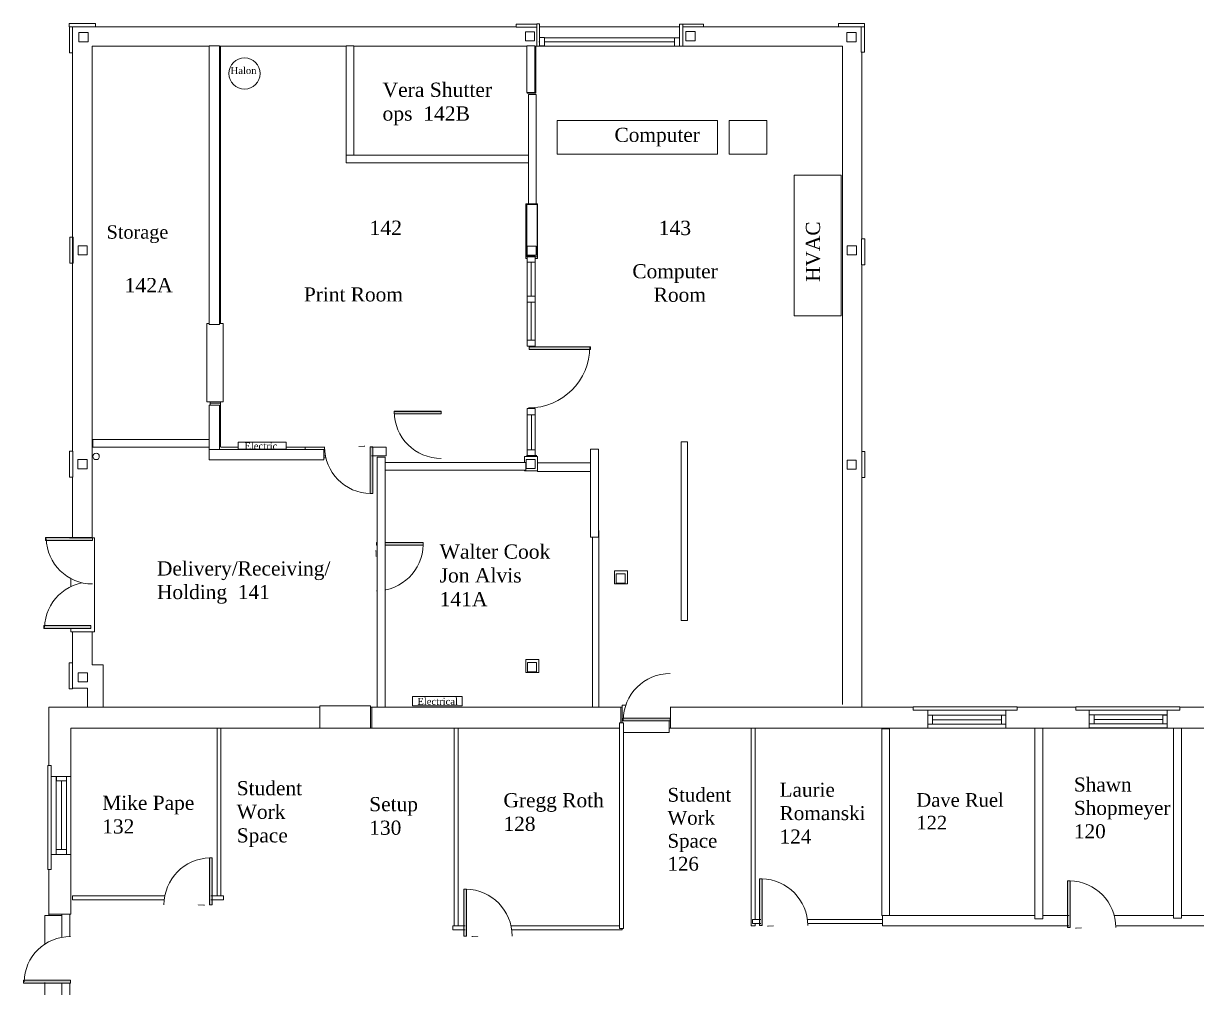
# Model space of a CAD drawing. Header units: inches. Extents: x -1989 to 2159, y -2212 to 2149.
# Drawn here: x -1863 to -962, y 160 to 900 of the extents above; entities that cross this region are included whole.
import ezdxf

# ---------------------------------------------------------------- set-up
doc = ezdxf.new("R2010")
doc.units = ezdxf.units.IN
doc.header["$LTSCALE"] = 96
doc.header["$MEASUREMENT"] = 0
doc.linetypes.add('STYLE_01', pattern=[0.416641, 0.208282, -0.208359])
doc.layers.add('None', color=7, linetype='Continuous', lineweight=5)
doc.styles.add('Times', font='Times')

# ---------------------------------------------------------------- blocks, each defined once
blk = doc.blocks.new('*U27')
at = {"color": 7, "linetype": 'Continuous', "lineweight": 13}
blk.add_wipeout([(-1168.42, 372.96), (-1108.42, 372.96), (-1108.42, 358.96), (-1168.42, 358.96)], dxfattribs=at).dxf.layer = 'None'
at = {"layer": 'None', "color": 7, "linetype": 'Continuous', "lineweight": 13}
blk.add_lwpolyline([(-1168.42, 372.96), (-1108.42, 372.96), (-1108.42, 358.96), (-1168.42, 358.96)], close=True, dxfattribs=at)
at = {"color": 7, "linetype": 'Continuous', "lineweight": 13}
blk.add_wipeout([(-1168.42, 368.96), (-1108.42, 368.96), (-1108.42, 361.96), (-1168.42, 361.96)], dxfattribs=at).dxf.layer = 'None'
at = {"layer": 'None', "color": 7, "linetype": 'Continuous', "lineweight": 13}
blk.add_line((-1168.17, 365.21), (-1108.42, 365.21), dxfattribs=at)
blk.add_lwpolyline([(-1168.42, 368.96), (-1108.42, 368.96), (-1108.42, 361.96), (-1168.42, 361.96)], close=True, dxfattribs=at)
at = {"color": 7, "linetype": 'Continuous', "lineweight": 13}
for points in [[(-1168.42, 368.96), (-1164.67, 368.96), (-1164.67, 361.96), (-1168.42, 361.96)], [(-1111.92, 368.71), (-1108.42, 368.71), (-1108.42, 361.96), (-1111.92, 361.96)]]:
    blk.add_wipeout(points, dxfattribs=at).dxf.layer = 'None'
at = {"layer": 'None', "color": 7, "linetype": 'Continuous', "lineweight": 13}
for points in [[(-1168.42, 368.96), (-1164.67, 368.96), (-1164.67, 361.96), (-1168.42, 361.96)], [(-1111.92, 368.71), (-1108.42, 368.71), (-1108.42, 361.96), (-1111.92, 361.96)]]:
    blk.add_lwpolyline(points, close=True, dxfattribs=at)
blk = doc.blocks.new('*U28')
at = {"layer": 'None', "color": 7, "linetype": 'Continuous', "lineweight": 13}
for p, q in [((-1475.85, 721.27), (-1475.85, 652.27)), ((-1469.85, 721.27), (-1469.85, 652.27))]:
    blk.add_line(p, q, dxfattribs=at)
at = {"color": 7, "linetype": 'Continuous', "lineweight": 13}
for points in [[(-1475.85, 721.27), (-1469.85, 721.27), (-1469.85, 716.77), (-1475.85, 716.77)], [(-1475.85, 656.77), (-1469.85, 656.77), (-1469.85, 652.27), (-1475.85, 652.27)]]:
    blk.add_wipeout(points, dxfattribs=at).dxf.layer = 'None'
at = {"layer": 'None', "color": 7, "linetype": 'Continuous', "lineweight": 13}
blk.add_line((-1472.85, 656.77), (-1472.85, 716.77), dxfattribs=at)
for points in [[(-1475.85, 721.27), (-1469.85, 721.27), (-1469.85, 716.77), (-1475.85, 716.77)], [(-1475.85, 656.77), (-1469.85, 656.77), (-1469.85, 652.27), (-1475.85, 652.27)]]:
    blk.add_lwpolyline(points, close=True, dxfattribs=at)
at = {"color": 7, "linetype": 'Continuous', "lineweight": 13}
for points in [[(-1475.85, 690.58), (-1469.79, 690.58), (-1469.79, 686.14), (-1475.85, 686.14)], [(-1427.85, 651.77), (-1428.76, 642.6), (-1431.43, 633.78), (-1435.77, 625.66), (-1441.62, 618.54), (-1448.74, 612.69), (-1456.87, 608.35), (-1465.68, 605.67), (-1474.85, 604.77), (-1474.85, 651.77)]]:
    blk.add_wipeout(points, dxfattribs=at).dxf.layer = 'None'
at = {"layer": 'None', "linetype": 'Continuous', "lineweight": 5}
blk.add_hatch(color=255, dxfattribs=at).paths.add_polyline_path([(-1474.35, 651.77), (-1427.35, 651.77), (-1427.35, 649.77), (-1474.35, 649.77)])
at = {"layer": 'None', "color": 7, "linetype": 'Continuous', "lineweight": 13}
for p, q in [((-1475.85, 604.27), (-1475.85, 568.27)), ((-1469.85, 604.27), (-1469.85, 568.27))]:
    blk.add_line(p, q, dxfattribs=at)
for points in [[(-1475.85, 690.58), (-1469.79, 690.58), (-1469.79, 686.14), (-1475.85, 686.14)], [(-1474.35, 651.77), (-1427.35, 651.77), (-1427.35, 649.77), (-1474.35, 649.77)]]:
    blk.add_lwpolyline(points, close=True, dxfattribs=at)
blk.add_arc((-1474.85, 651.77), 47, 270, 0, dxfattribs=at)
at = {"color": 7, "linetype": 'Continuous', "lineweight": 13}
for points in [[(-1475.85, 604.27), (-1469.79, 604.27), (-1469.79, 599.58), (-1475.85, 599.58)], [(-1475.85, 572.64), (-1469.73, 572.64), (-1469.73, 568.14), (-1475.85, 568.14)]]:
    blk.add_wipeout(points, dxfattribs=at).dxf.layer = 'None'
at = {"layer": 'None', "color": 7, "linetype": 'Continuous', "lineweight": 13}
for p, q in [((-1472.73, 572.64), (-1472.73, 599.52)), ((-1468.48, 568.14), (-1476.35, 568.14))]:
    blk.add_line(p, q, dxfattribs=at)
for points in [[(-1475.85, 604.27), (-1469.79, 604.27), (-1469.79, 599.58), (-1475.85, 599.58)], [(-1475.85, 572.64), (-1469.73, 572.64), (-1469.73, 568.14), (-1475.85, 568.14)]]:
    blk.add_lwpolyline(points, close=True, dxfattribs=at)
blk = doc.blocks.new('*U29')
at = {"color": 7, "linetype": 'STYLE_01', "lineweight": 13}
blk.add_wipeout([(-1605.29, 568.96), (-1600.79, 568.96), (-1600.79, 575.08), (-1605.29, 575.08)], dxfattribs=at).dxf.layer = 'None'
at = {"layer": 'None', "color": 7, "linetype": 'STYLE_01', "lineweight": 13}
for p, q in [((-1605.29, 571.96), (-1632.17, 571.96)), ((-1600.79, 567.71), (-1600.79, 575.58))]:
    blk.add_line(p, q, dxfattribs=at)
blk.add_lwpolyline([(-1605.29, 568.96), (-1600.79, 568.96), (-1600.79, 575.08), (-1605.29, 575.08)], close=True, dxfattribs=at)
at = {"color": 7, "linetype": 'Continuous', "lineweight": 13}
blk.add_wipeout([(-1596.32, 538.97), (-1603.23, 539.79), (-1609.86, 541.93), (-1615.95, 545.3), (-1621.27, 549.78), (-1625.64, 555.2), (-1628.88, 561.36), (-1630.87, 568.03), (-1631.54, 574.96), (-1595.54, 574.96)], dxfattribs=at).dxf.layer = 'None'
at = {"layer": 'None', "linetype": 'Continuous', "lineweight": 5}
blk.add_hatch(color=255, dxfattribs=at).paths.add_polyline_path([(-1594.54, 538.96), (-1596.54, 538.96), (-1596.54, 574.96), (-1594.54, 574.96)])
at = {"layer": 'None', "color": 7, "linetype": 'Continuous', "lineweight": 13}
blk.add_lwpolyline([(-1594.54, 538.96), (-1596.54, 538.96), (-1596.54, 574.96), (-1594.54, 574.96)], close=True, dxfattribs=at)
blk.add_arc((-1595.54, 574.96), 36, 180, 268.75456, dxfattribs=at)
blk = doc.blocks.new("3' dr lh")
at = {"color": 7, "linetype": 'Continuous', "lineweight": 5}
blk.add_wipeout([(-18, 18.12), (-10.98, 17.43), (-4.22, 15.38), (2, 12.06), (7.46, 7.58), (11.93, 2.13), (15.26, -4.1), (17.31, -10.85), (18, -17.88), (-18, -17.88)], dxfattribs=at).dxf.layer = 'None'
at = {"layer": 'None', "linetype": 'Continuous', "lineweight": 5}
blk.add_hatch(color=255, dxfattribs=at).paths.add_polyline_path([(-18, -16.12), (18, -16.12), (18, -18.12), (-18, -18.12)])
at = {"layer": 'None', "color": 7, "linetype": 'Continuous', "lineweight": 5}
blk.add_lwpolyline([(-18, -16.12), (18, -16.12), (18, -18.12), (-18, -18.12)], close=True, dxfattribs=at)
blk.add_arc((-18, -17.88), 36, 0, 90, dxfattribs=at)
blk = doc.blocks.new('*U30')
at = {"color": 7, "linetype": 'Continuous', "lineweight": 13}
blk.add_wipeout([(-1044.48, 373.14), (-984.48, 373.14), (-984.48, 359.14), (-1044.48, 359.14)], dxfattribs=at).dxf.layer = 'None'
at = {"layer": 'None', "color": 7, "linetype": 'Continuous', "lineweight": 13}
blk.add_lwpolyline([(-1044.48, 373.14), (-984.48, 373.14), (-984.48, 359.14), (-1044.48, 359.14)], close=True, dxfattribs=at)
at = {"color": 7, "linetype": 'Continuous', "lineweight": 13}
blk.add_wipeout([(-1044.48, 369.14), (-984.48, 369.14), (-984.48, 362.14), (-1044.48, 362.14)], dxfattribs=at).dxf.layer = 'None'
at = {"layer": 'None', "color": 7, "linetype": 'Continuous', "lineweight": 13}
blk.add_line((-1044.23, 365.39), (-984.48, 365.39), dxfattribs=at)
blk.add_lwpolyline([(-1044.48, 369.14), (-984.48, 369.14), (-984.48, 362.14), (-1044.48, 362.14)], close=True, dxfattribs=at)
at = {"color": 7, "linetype": 'Continuous', "lineweight": 13}
for points in [[(-1044.48, 369.14), (-1040.73, 369.14), (-1040.73, 362.14), (-1044.48, 362.14)], [(-987.98, 368.89), (-984.48, 368.89), (-984.48, 362.14), (-987.98, 362.14)]]:
    blk.add_wipeout(points, dxfattribs=at).dxf.layer = 'None'
at = {"layer": 'None', "color": 7, "linetype": 'Continuous', "lineweight": 13}
for points in [[(-1044.48, 369.14), (-1040.73, 369.14), (-1040.73, 362.14), (-1044.48, 362.14)], [(-987.98, 368.89), (-984.48, 368.89), (-984.48, 362.14), (-987.98, 362.14)]]:
    blk.add_lwpolyline(points, close=True, dxfattribs=at)
blk = doc.blocks.new('*U34')
at = {"color": 7, "linetype": 'Continuous', "lineweight": 13}
blk.add_wipeout([(-1842.17, 321.83), (-1826.29, 321.83), (-1826.29, 261.83), (-1842.17, 261.83)], dxfattribs=at).dxf.layer = 'None'
at = {"layer": 'None', "color": 7, "linetype": 'Continuous', "lineweight": 13}
blk.add_lwpolyline([(-1842.17, 321.83), (-1826.29, 321.83), (-1826.29, 261.83), (-1842.17, 261.83)], close=True, dxfattribs=at)
at = {"color": 7, "linetype": 'Continuous', "lineweight": 13}
blk.add_wipeout([(-1837.63, 321.83), (-1829.69, 321.83), (-1829.69, 261.83), (-1837.63, 261.83)], dxfattribs=at).dxf.layer = 'None'
at = {"layer": 'None', "color": 7, "linetype": 'Continuous', "lineweight": 13}
blk.add_line((-1833.38, 262.08), (-1833.38, 321.83), dxfattribs=at)
blk.add_lwpolyline([(-1837.63, 321.83), (-1829.69, 321.83), (-1829.69, 261.83), (-1837.63, 261.83)], close=True, dxfattribs=at)
at = {"color": 7, "linetype": 'Continuous', "lineweight": 13}
for points in [[(-1837.35, 321.83), (-1829.69, 321.83), (-1829.69, 318.33), (-1837.35, 318.33)], [(-1837.63, 265.58), (-1829.69, 265.58), (-1829.69, 261.83), (-1837.63, 261.83)]]:
    blk.add_wipeout(points, dxfattribs=at).dxf.layer = 'None'
at = {"layer": 'None', "color": 7, "linetype": 'Continuous', "lineweight": 13}
for points in [[(-1837.35, 321.83), (-1829.69, 321.83), (-1829.69, 318.33), (-1837.35, 318.33)], [(-1837.63, 265.58), (-1829.69, 265.58), (-1829.69, 261.83), (-1837.63, 261.83)]]:
    blk.add_lwpolyline(points, close=True, dxfattribs=at)
blk = doc.blocks.new("3' dr rh")
at = {"color": 7, "linetype": 'Continuous', "lineweight": 5}
blk.add_wipeout([(-17.01, 17.49), (-10.17, 16.71), (-3.61, 14.62), (2.42, 11.3), (7.7, 6.88), (12.02, 1.53), (15.23, -4.56), (17.21, -11.15), (17.88, -18), (-17.62, -18)], dxfattribs=at).dxf.layer = 'None'
at = {"layer": 'None', "linetype": 'Continuous', "lineweight": 5}
blk.add_hatch(color=255, dxfattribs=at).paths.add_polyline_path([(-17.88, 18), (-15.62, 18), (-15.62, -18), (-17.88, -18)])
at = {"layer": 'None', "color": 7, "linetype": 'Continuous', "lineweight": 5}
blk.add_lwpolyline([(-17.88, 18), (-15.62, 18), (-15.62, -18), (-17.88, -18)], close=True, dxfattribs=at)
blk.add_arc((-17.62, -18), 35.5, 0, 88.99989, dxfattribs=at)
blk = doc.blocks.new('*U38')
at = {"color": 7, "linetype": 'STYLE_01', "lineweight": 13}
blk.add_wipeout([(-1050.29, 211.71), (-1054.79, 211.71), (-1054.79, 205.58), (-1050.29, 205.58)], dxfattribs=at).dxf.layer = 'None'
at = {"layer": 'None', "color": 7, "linetype": 'STYLE_01', "lineweight": 13}
for p, q in [((-1054.79, 212.96), (-1054.79, 205.08)), ((-1050.29, 208.71), (-1023.42, 208.71))]:
    blk.add_line(p, q, dxfattribs=at)
blk.add_lwpolyline([(-1050.29, 211.71), (-1054.79, 211.71), (-1054.79, 205.58), (-1050.29, 205.58)], close=True, dxfattribs=at)
at = {"color": 7, "linetype": 'Continuous', "lineweight": 13}
blk.add_wipeout([(-1059.26, 241.7), (-1052.35, 240.87), (-1045.72, 238.74), (-1039.64, 235.36), (-1034.31, 230.88), (-1029.95, 225.46), (-1026.71, 219.3), (-1024.71, 212.63), (-1024.04, 205.71), (-1060.04, 205.71)], dxfattribs=at).dxf.layer = 'None'
at = {"layer": 'None', "linetype": 'Continuous', "lineweight": 5}
blk.add_hatch(color=255, dxfattribs=at).paths.add_polyline_path([(-1061.04, 241.71), (-1059.04, 241.71), (-1059.04, 205.71), (-1061.04, 205.71)])
at = {"layer": 'None', "color": 7, "linetype": 'Continuous', "lineweight": 13}
blk.add_lwpolyline([(-1061.04, 241.71), (-1059.04, 241.71), (-1059.04, 205.71), (-1061.04, 205.71)], close=True, dxfattribs=at)
blk.add_arc((-1060.04, 205.71), 36, 0, 88.75456, dxfattribs=at)
blk = doc.blocks.new('*U54')
at = {"color": 7, "linetype": 'STYLE_01', "lineweight": 13}
blk.add_wipeout([(-1585.73, 490.64), (-1585.73, 495.14), (-1591.85, 495.14), (-1591.85, 490.64)], dxfattribs=at).dxf.layer = 'None'
at = {"layer": 'None', "color": 7, "linetype": 'STYLE_01', "lineweight": 13}
for p, q in [((-1584.48, 495.14), (-1592.35, 495.14)), ((-1588.73, 490.64), (-1588.73, 463.77))]:
    blk.add_line(p, q, dxfattribs=at)
blk.add_lwpolyline([(-1585.73, 490.64), (-1585.73, 495.14), (-1591.85, 495.14), (-1591.85, 490.64)], close=True, dxfattribs=at)
at = {"color": 7, "linetype": 'Continuous', "lineweight": 13}
blk.add_wipeout([(-1555.74, 499.61), (-1556.56, 492.7), (-1558.7, 486.08), (-1562.07, 479.99), (-1566.55, 474.66), (-1571.97, 470.3), (-1578.13, 467.06), (-1584.8, 465.07), (-1591.73, 464.39), (-1591.73, 500.39)], dxfattribs=at).dxf.layer = 'None'
at = {"layer": 'None', "linetype": 'Continuous', "lineweight": 5}
blk.add_hatch(color=255, dxfattribs=at).paths.add_polyline_path([(-1555.73, 501.39), (-1555.73, 499.39), (-1591.73, 499.39), (-1591.73, 501.39)])
at = {"layer": 'None', "color": 7, "linetype": 'Continuous', "lineweight": 13}
blk.add_lwpolyline([(-1555.73, 501.39), (-1555.73, 499.39), (-1591.73, 499.39), (-1591.73, 501.39)], close=True, dxfattribs=at)
blk.add_arc((-1591.73, 500.39), 36, 270, 358.75456, dxfattribs=at)
blk = doc.blocks.new('*U56')
at = {"color": 7, "linetype": 'STYLE_01', "lineweight": 13}
blk.add_wipeout([(-1513.79, 205.21), (-1518.29, 205.21), (-1518.29, 199.08), (-1513.79, 199.08)], dxfattribs=at).dxf.layer = 'None'
at = {"layer": 'None', "color": 7, "linetype": 'STYLE_01', "lineweight": 13}
for p, q in [((-1518.29, 206.46), (-1518.29, 198.58)), ((-1513.79, 202.21), (-1486.92, 202.21))]:
    blk.add_line(p, q, dxfattribs=at)
blk.add_lwpolyline([(-1513.79, 205.21), (-1518.29, 205.21), (-1518.29, 199.08), (-1513.79, 199.08)], close=True, dxfattribs=at)
at = {"color": 7, "linetype": 'Continuous', "lineweight": 13}
blk.add_wipeout([(-1522.76, 235.2), (-1515.85, 234.37), (-1509.22, 232.24), (-1503.14, 228.86), (-1497.81, 224.38), (-1493.45, 218.96), (-1490.21, 212.8), (-1488.21, 206.13), (-1487.54, 199.21), (-1523.54, 199.21)], dxfattribs=at).dxf.layer = 'None'
at = {"layer": 'None', "linetype": 'Continuous', "lineweight": 5}
blk.add_hatch(color=255, dxfattribs=at).paths.add_polyline_path([(-1524.54, 235.21), (-1522.54, 235.21), (-1522.54, 199.21), (-1524.54, 199.21)])
at = {"layer": 'None', "color": 7, "linetype": 'Continuous', "lineweight": 13}
blk.add_lwpolyline([(-1524.54, 235.21), (-1522.54, 235.21), (-1522.54, 199.21), (-1524.54, 199.21)], close=True, dxfattribs=at)
blk.add_arc((-1523.54, 199.21), 36, 0, 88.75456, dxfattribs=at)
blk = doc.blocks.new('*U57')
at = {"color": 7, "linetype": 'STYLE_01', "lineweight": 13}
blk.add_wipeout([(-1286.79, 213.21), (-1291.29, 213.21), (-1291.29, 207.08), (-1286.79, 207.08)], dxfattribs=at).dxf.layer = 'None'
at = {"layer": 'None', "color": 7, "linetype": 'STYLE_01', "lineweight": 13}
for p, q in [((-1291.29, 214.46), (-1291.29, 206.58)), ((-1286.79, 210.21), (-1259.92, 210.21))]:
    blk.add_line(p, q, dxfattribs=at)
blk.add_lwpolyline([(-1286.79, 213.21), (-1291.29, 213.21), (-1291.29, 207.08), (-1286.79, 207.08)], close=True, dxfattribs=at)
at = {"color": 7, "linetype": 'Continuous', "lineweight": 13}
blk.add_wipeout([(-1295.76, 243.2), (-1288.85, 242.37), (-1282.22, 240.24), (-1276.14, 236.86), (-1270.81, 232.38), (-1266.45, 226.96), (-1263.21, 220.8), (-1261.21, 214.13), (-1260.54, 207.21), (-1296.54, 207.21)], dxfattribs=at).dxf.layer = 'None'
at = {"layer": 'None', "linetype": 'Continuous', "lineweight": 211}
blk.add_hatch(color=255, dxfattribs=at).paths.add_polyline_path([(-1297.54, 243.21), (-1295.54, 243.21), (-1295.54, 207.21), (-1297.54, 207.21)])
at = {"layer": 'None', "color": 7, "linetype": 'Continuous', "lineweight": 13}
blk.add_lwpolyline([(-1297.54, 243.21), (-1295.54, 243.21), (-1295.54, 207.21), (-1297.54, 207.21)], close=True, dxfattribs=at)
blk.add_arc((-1296.54, 207.21), 36, 0, 88.75456, dxfattribs=at)
blk = doc.blocks.new('*U58')
at = {"color": 7, "linetype": 'STYLE_01', "lineweight": 13}
blk.add_wipeout([(-1728.54, 229.21), (-1724.04, 229.21), (-1724.04, 223.08), (-1728.54, 223.08)], dxfattribs=at).dxf.layer = 'None'
at = {"layer": 'None', "color": 7, "linetype": 'STYLE_01', "lineweight": 13}
for p, q in [((-1728.54, 226.21), (-1755.42, 226.21)), ((-1724.04, 230.46), (-1724.04, 222.58))]:
    blk.add_line(p, q, dxfattribs=at)
blk.add_lwpolyline([(-1728.54, 229.21), (-1724.04, 229.21), (-1724.04, 223.08), (-1728.54, 223.08)], close=True, dxfattribs=at)
at = {"color": 7, "linetype": 'Continuous', "lineweight": 13}
blk.add_wipeout([(-1754.79, 223.21), (-1754.12, 230.13), (-1752.13, 236.8), (-1748.89, 242.96), (-1744.52, 248.38), (-1739.2, 252.86), (-1733.11, 256.24), (-1726.48, 258.37), (-1719.57, 259.2), (-1718.79, 223.21)], dxfattribs=at).dxf.layer = 'None'
at = {"layer": 'None', "linetype": 'Continuous', "lineweight": 5}
blk.add_hatch(color=255, dxfattribs=at).paths.add_polyline_path([(-1717.79, 259.21), (-1719.79, 259.21), (-1719.79, 223.21), (-1717.79, 223.21)])
at = {"layer": 'None', "color": 7, "linetype": 'Continuous', "lineweight": 13}
blk.add_lwpolyline([(-1717.79, 259.21), (-1719.79, 259.21), (-1719.79, 223.21), (-1717.79, 223.21)], close=True, dxfattribs=at)
blk.add_arc((-1718.79, 223.21), 36, 91.24544, 180, dxfattribs=at)

msp = doc.modelspace()

# ---------------------------------------------------------------- linework, layer by layer
at = {"layer": 'None', "color": 7, "linetype": 'Continuous', "lineweight": 13}
for p, q in [((-1825.04, 897.58), (-1218.92, 897.58)), ((-1825.04, 389.58), (-1825.04, 897.08)), ((-1218.92, 897.58), (-1218.92, 375.21)), ((-1810.04, 882.58), (-1233.92, 882.58)), ((-1711.42, 574.58), (-1711.42, 882.08)), ((-1233.92, 882.58), (-1233.92, 376.96)), ((-1630.92, 574.58), (-1710.92, 574.58)), ((-1630.92, 566.58), (-1718.92, 566.58)), ((-1809.92, 407.58), (-1801.42, 407.58)), ((-1801.42, 407.58), (-1801.42, 375.46)), ((-1813.42, 389.58), (-1824.92, 389.58)), ((-1813.42, 375.46), (-1813.42, 389.58)), ((-1843.17, 374.96), (-1843.17, -13.29)), ((-711.04, 374.96), (-1843.17, 374.96)), ((-1633.17, 359.46), (-1633.17, 374.46)), ((-1826.17, 215.96), (-1826.17, 358.96)), ((-1826.17, 358.96), (-693.67, 358.96))]:
    msp.add_line(p, q, dxfattribs=at)
at = {"layer": 'None', "color": 7, "linetype": 'STYLE_01', "lineweight": 13}
for p, q in [((-1594.92, 574.08), (-1630.92, 574.08)), ((-1594.92, 568.08), (-1630.92, 568.08))]:
    msp.add_line(p, q, dxfattribs=at)
at = {"layer": 'None', "color": 7, "linetype": 'Continuous', "lineweight": 13}
for points in [[(-1476.92, 761.58), (-1467.92, 761.58), (-1467.92, 719.58), (-1476.92, 719.58)], [(-1827.1, 735.89), (-1824.6, 735.89), (-1824.6, 715.89), (-1827.1, 715.89)], [(-1820.73, 729.33), (-1813.67, 729.33), (-1813.67, 722.27), (-1820.73, 722.27)], [(-1475.98, 729.08), (-1468.92, 729.08), (-1468.92, 722.02), (-1475.98, 722.02)]]:
    msp.add_lwpolyline(points, close=True, dxfattribs=at)

# ---------------------------------------------------------------- block references
at = {"layer": 'None', "color": 7, "rotation": 180}
msp.add_blockref("3' dr lh", (-1559.98, 584.14), dxfattribs=at)
at = {"layer": 'None', "color": 7}
msp.add_blockref('*U54', (0, 0), dxfattribs=at)

# ---------------------------------------------------------------- texts
at = {"layer": 'None', "color": 7, "attachment_point": 1, "style": 'Times'}
for s, insert, char_height in [('Vera Shutter\\Pops  142B', (-1586.98, 854.64), 10.9543), ('142', (-1596.98, 748.64), 11.008), ('143', (-1375.04, 748.58), 11.008), ('Storage', (-1798.86, 745.05), 10.275), ('Computer\\P    Room', (-1395.17, 715.21), 10.846), ('142A', (-1785.04, 704.58), 11.008), ('Print Room', (-1647.35, 697.4), 10.846), ('Walter Cook\\PJon Alvis\\P141A', (-1543.17, 499.96), 10.9543), ('Delivery/Receiving/\\PHolding  141  ', (-1760.17, 486.96), 10.8714), ('Student\\PWork\\PSpace\\P', (-1698.92, 318.21), 10.871), ('Laurie\\PRomanski\\P124', (-1282.17, 316.96), 10.774), ('Shawn\\PShopmeyer\\P120', (-1056.17, 320.96), 10.774), ('Mike Pape\\P132', (-1802.17, 306.96), 10.871), ('Gregg Roth\\P128', (-1494.17, 308.96), 10.871), ('Student\\PWork\\PSpace\\P126', (-1368.17, 312.96), 10.589), ('Dave Ruel\\P122', (-1177.17, 308.96), 10.46), ('Setup\\P130', (-1597.17, 305.96), 10.871)]:
    msp.add_mtext(s, dxfattribs=dict(at, insert=insert, char_height=char_height))

# ---------------------------------------------------------------- wipeouts: each hides what was drawn before it
at = {"color": 7, "linetype": 'Continuous', "lineweight": 13}
for points in [[(-1704.92, 861.58), (-1701.4, 870.07), (-1692.92, 873.58), (-1684.43, 870.07), (-1680.92, 861.58), (-1684.43, 853.1), (-1692.92, 849.58), (-1701.4, 853.1)], [(-1452.92, 825.58), (-1329.92, 825.58), (-1329.92, 799.58), (-1452.92, 799.58)], [(-1320.92, 825.58), (-1291.92, 825.58), (-1291.92, 799.58), (-1320.92, 799.58)], [(-1809.42, 580.58), (-1719.42, 580.58), (-1719.42, 574.58), (-1809.42, 574.58)], [(-1357.85, 441.64), (-1357.85, 578.64), (-1352.85, 578.64), (-1352.85, 441.64)], [(-1477.92, 567.58), (-1467.92, 567.58), (-1467.92, 556.58), (-1477.92, 556.58)], [(-1408.85, 479.64), (-1398.85, 479.64), (-1398.85, 469.64), (-1408.85, 469.64)], [(-1476.92, 411.58), (-1466.92, 411.58), (-1466.92, 401.58), (-1476.92, 401.58)]]:
    msp.add_wipeout(points, dxfattribs=at).dxf.layer = 'None'
at = {"color": 7, "linetype": 'Continuous', "lineweight": 9}
msp.add_wipeout([(-761.04, 214.96), (-1203.04, 214.96), (-1203.04, 206.96), (-761.04, 206.96)], dxfattribs=at).dxf.layer = 'None'

# ---------------------------------------------------------------- next in the draw order: linework, layer by layer
at = {"layer": 'None', "color": 7, "linetype": 'Continuous', "lineweight": 13}
for p, q in [((-1810.04, 407.58), (-1810.04, 882.58)), ((-1719.42, 566.58), (-1719.42, 882.08))]:
    msp.add_line(p, q, dxfattribs=at)
for points in [[(-1452.92, 825.58), (-1329.92, 825.58), (-1329.92, 799.58), (-1452.92, 799.58)], [(-1320.92, 825.58), (-1291.92, 825.58), (-1291.92, 799.58), (-1320.92, 799.58)], [(-1809.42, 580.58), (-1719.42, 580.58), (-1719.42, 574.58), (-1809.42, 574.58)], [(-1357.85, 441.64), (-1357.85, 578.64), (-1352.85, 578.64), (-1352.85, 441.64)], [(-1477.92, 567.58), (-1467.92, 567.58), (-1467.92, 556.58), (-1477.92, 556.58)], [(-1408.85, 479.64), (-1398.85, 479.64), (-1398.85, 469.64), (-1408.85, 469.64)], [(-1476.92, 411.58), (-1466.92, 411.58), (-1466.92, 401.58), (-1476.92, 401.58)]]:
    msp.add_lwpolyline(points, close=True, dxfattribs=at)
at = {"layer": 'None', "color": 7, "linetype": 'Continuous', "lineweight": 9}
msp.add_lwpolyline([(-761.04, 214.96), (-1203.04, 214.96), (-1203.04, 206.96), (-761.04, 206.96)], close=True, dxfattribs=at)
at = {"layer": 'None', "color": 7, "linetype": 'Continuous', "lineweight": 13}
msp.add_circle((-1692.92, 861.58), 12, dxfattribs=at)

# ---------------------------------------------------------------- next in the draw order: block references
at = {"layer": 'None', "color": 7}
for name in ['*U27', '*U30', '*U34']:
    msp.add_blockref(name, (0, 0), dxfattribs=at)

# ---------------------------------------------------------------- next in the draw order: texts
at = {"layer": 'None', "color": 7, "attachment_point": 1, "style": 'Times'}
for s, insert, char_height in [('Halon', (-1703.64, 866.61), 5.387), ('Computer', (-1408.91, 819.96), 10.851)]:
    msp.add_mtext(s, dxfattribs=dict(at, insert=insert, char_height=char_height))

# ---------------------------------------------------------------- next in the draw order: wipeouts: each hides what was drawn before it
at = {"color": 7, "linetype": 'Continuous', "lineweight": 13}
for points in [[(-1477.35, 893.71), (-1470.29, 893.71), (-1470.29, 886.64), (-1477.35, 886.64)], [(-1354.17, 893.89), (-1347.1, 893.89), (-1347.1, 886.83), (-1354.17, 886.83)], [(-1230.48, 893.08), (-1223.42, 893.08), (-1223.42, 886.02), (-1230.48, 886.02)], [(-1270.92, 783.58), (-1234.92, 783.58), (-1234.92, 675.58), (-1270.92, 675.58)], [(-1230.17, 729.39), (-1223.1, 729.39), (-1223.1, 722.33), (-1230.17, 722.33)], [(-1697.92, 578.58), (-1660.92, 578.58), (-1660.92, 573.08), (-1697.92, 573.08)], [(-1230.35, 564.71), (-1223.29, 564.71), (-1223.29, 557.64), (-1230.35, 557.64)], [(-1425.92, 374.96), (-1425.92, 510.58), (-1420.92, 510.58), (-1420.92, 374.96)], [(-1820.6, 401.46), (-1813.54, 401.46), (-1813.54, 394.39), (-1820.6, 394.39)], [(-1563.92, 383.08), (-1525.92, 383.08), (-1525.92, 376.08), (-1563.92, 376.08)], [(-1402.92, 355.58), (-1366.92, 355.58), (-1366.92, 376.58), (-1402.92, 376.58)], [(-1846.17, 214.96), (-1828.17, 214.96), (-1828.17, 142.96), (-1846.17, 142.96)]]:
    msp.add_wipeout(points, dxfattribs=at).dxf.layer = 'None'
at = {"color": 7, "linetype": 'Continuous', "lineweight": 9}
for points in [[(-1609.04, 882.96), (-1609.04, 798.96), (-1615.04, 798.96), (-1615.04, 882.96)], [(-1711.04, 358.96), (-1711.04, 226.96), (-1714.04, 226.96), (-1714.04, 358.96)], [(-1529.04, 358.96), (-1529.04, 206.96), (-1532.04, 206.96), (-1532.04, 358.96)], [(-1301.04, 358.96), (-1301.04, 206.96), (-1304.04, 206.96), (-1304.04, 358.96)]]:
    msp.add_wipeout(points, dxfattribs=at).dxf.layer = 'None'
at = {"color": 7, "linetype": 'STYLE_01', "lineweight": 13}
msp.add_wipeout([(-1599.6, 574.08), (-1594.92, 574.08), (-1594.92, 568.02), (-1599.6, 568.02)], dxfattribs=at).dxf.layer = 'None'
at = {"color": 255, "linetype": 'Continuous', "lineweight": 13}
msp.add_wipeout([(-1635.17, 375.96), (-1596.17, 375.96), (-1596.17, 358.96), (-1635.17, 358.96)], dxfattribs=at).dxf.layer = 'None'

# ---------------------------------------------------------------- next in the draw order: linework, layer by layer
at = {"layer": 'None', "color": 7, "linetype": 'Continuous', "lineweight": 9}
for p, q in [((-1635.17, 374.96), (-1635.17, 358.96)), ((-1595.17, 374.96), (-1595.17, 358.96))]:
    msp.add_line(p, q, dxfattribs=at)
at = {"layer": 'None', "color": 7, "linetype": 'Continuous', "lineweight": 13}
for p, q in [((-1403.92, 374.58), (-1403.92, 359.58)), ((-1365.92, 374.58), (-1365.92, 358.96)), ((-1843.17, 215.96), (-1826.42, 215.96))]:
    msp.add_line(p, q, dxfattribs=at)
for points in [[(-1477.35, 893.71), (-1470.29, 893.71), (-1470.29, 886.64), (-1477.35, 886.64)], [(-1354.17, 893.89), (-1347.1, 893.89), (-1347.1, 886.83), (-1354.17, 886.83)], [(-1230.48, 893.08), (-1223.42, 893.08), (-1223.42, 886.02), (-1230.48, 886.02)], [(-1270.92, 783.58), (-1234.92, 783.58), (-1234.92, 675.58), (-1270.92, 675.58)], [(-1230.17, 729.39), (-1223.1, 729.39), (-1223.1, 722.33), (-1230.17, 722.33)], [(-1697.92, 578.58), (-1660.92, 578.58), (-1660.92, 573.08), (-1697.92, 573.08)], [(-1230.35, 564.71), (-1223.29, 564.71), (-1223.29, 557.64), (-1230.35, 557.64)], [(-1425.92, 374.96), (-1425.92, 510.58), (-1420.92, 510.58), (-1420.92, 374.96)], [(-1820.6, 401.46), (-1813.54, 401.46), (-1813.54, 394.39), (-1820.6, 394.39)], [(-1563.92, 383.08), (-1525.92, 383.08), (-1525.92, 376.08), (-1563.92, 376.08)], [(-1402.92, 355.58), (-1366.92, 355.58), (-1366.92, 376.58), (-1402.92, 376.58)], [(-1846.17, 214.96), (-1828.17, 214.96), (-1828.17, 142.96), (-1846.17, 142.96)]]:
    msp.add_lwpolyline(points, close=True, dxfattribs=at)
at = {"layer": 'None', "color": 7, "linetype": 'Continuous', "lineweight": 9}
for points in [[(-1609.04, 882.96), (-1609.04, 798.96), (-1615.04, 798.96), (-1615.04, 882.96)], [(-1711.04, 358.96), (-1711.04, 226.96), (-1714.04, 226.96), (-1714.04, 358.96)], [(-1529.04, 358.96), (-1529.04, 206.96), (-1532.04, 206.96), (-1532.04, 358.96)], [(-1301.04, 358.96), (-1301.04, 206.96), (-1304.04, 206.96), (-1304.04, 358.96)]]:
    msp.add_lwpolyline(points, close=True, dxfattribs=at)
at = {"layer": 'None', "color": 7, "linetype": 'STYLE_01', "lineweight": 13}
msp.add_lwpolyline([(-1599.6, 574.08), (-1594.92, 574.08), (-1594.92, 568.02), (-1599.6, 568.02)], close=True, dxfattribs=at)
at = {"layer": 'None', "color": 255, "linetype": 'Continuous', "lineweight": 13}
msp.add_lwpolyline([(-1635.17, 375.96), (-1596.17, 375.96), (-1596.17, 358.96), (-1635.17, 358.96)], close=True, dxfattribs=at)

# ---------------------------------------------------------------- next in the draw order: block references
at = {"layer": 'None', "color": 7}
msp.add_blockref('*U38', (0, 0), dxfattribs=at)

# ---------------------------------------------------------------- next in the draw order: texts
at = {"layer": 'None', "color": 7, "insert": (-1261.97, 701.6), "char_height": 10.851, "attachment_point": 1, "rotation": 90, "style": 'Times'}
msp.add_mtext('HVAC', dxfattribs=at)
at = {"layer": 'None', "color": 7, "char_height": 5.387, "attachment_point": 1, "style": 'Times'}
for s, insert in [('Electric', (-1693.07, 578.26)), ('Electrical', (-1560.28, 382.14))]:
    msp.add_mtext(s, dxfattribs=dict(at, insert=insert))

# ---------------------------------------------------------------- next in the draw order: wipeouts: each hides what was drawn before it
at = {"color": 7, "linetype": 'Continuous', "lineweight": 13}
for points in [[(-1820.04, 893.02), (-1812.98, 893.02), (-1812.98, 885.96), (-1820.04, 885.96)], [(-1820.92, 565.14), (-1813.85, 565.14), (-1813.85, 558.08), (-1820.92, 558.08)], [(-1476.79, 565.27), (-1469.73, 565.27), (-1469.73, 558.21), (-1476.79, 558.21)], [(-1407.73, 477.33), (-1400.67, 477.33), (-1400.67, 470.27), (-1407.73, 470.27)], [(-1475.79, 409.27), (-1468.73, 409.27), (-1468.73, 402.21), (-1475.79, 402.21)]]:
    msp.add_wipeout(points, dxfattribs=at).dxf.layer = 'None'
at = {"color": 255, "linetype": 'Continuous', "lineweight": 13}
msp.add_wipeout([(-1721.92, 669.58), (-1709.42, 669.58), (-1709.42, 609.58), (-1721.92, 609.58)], dxfattribs=at).dxf.layer = 'None'
at = {"color": 255, "linetype": 'Continuous', "lineweight": 9}
msp.add_wipeout([(-1826.17, 504.96), (-1808.17, 504.96), (-1808.17, 432.96), (-1826.17, 432.96)], dxfattribs=at).dxf.layer = 'None'
at = {"color": 7, "linetype": 'Continuous', "lineweight": 9}
for points in [[(-1179.67, 375.21), (-1099.67, 375.21), (-1099.67, 372.71), (-1179.67, 372.71)], [(-1054.85, 375.27), (-974.85, 375.27), (-974.85, 372.77), (-1054.85, 372.77)], [(-1197.67, 358.46), (-1197.67, 214.96), (-1203.67, 214.96), (-1203.67, 358.46)], [(-1080.17, 358.96), (-1080.17, 212.46), (-1086.17, 212.46), (-1086.17, 358.96)], [(-979.67, 212.96), (-979.67, 358.96), (-973.67, 358.96), (-973.67, 212.96)], [(-1843.92, 330.21), (-1841.42, 330.21), (-1841.42, 250.21), (-1843.92, 250.21)]]:
    msp.add_wipeout(points, dxfattribs=at).dxf.layer = 'None'

# ---------------------------------------------------------------- next in the draw order: linework, layer by layer
at = {"layer": 'None', "color": 255, "linetype": 'Continuous', "lineweight": 13}
for p, q in [((-1711.04, 669.58), (-1719.04, 669.58)), ((-1719.04, 608.58), (-1711.04, 608.58))]:
    msp.add_line(p, q, dxfattribs=at)
at = {"layer": 'None', "color": 7, "linetype": 'Continuous', "lineweight": 13}
for points in [[(-1820.04, 893.02), (-1812.98, 893.02), (-1812.98, 885.96), (-1820.04, 885.96)], [(-1820.92, 565.14), (-1813.85, 565.14), (-1813.85, 558.08), (-1820.92, 558.08)], [(-1476.79, 565.27), (-1469.73, 565.27), (-1469.73, 558.21), (-1476.79, 558.21)], [(-1407.73, 477.33), (-1400.67, 477.33), (-1400.67, 470.27), (-1407.73, 470.27)], [(-1475.79, 409.27), (-1468.73, 409.27), (-1468.73, 402.21), (-1475.79, 402.21)]]:
    msp.add_lwpolyline(points, close=True, dxfattribs=at)
at = {"layer": 'None', "color": 255, "linetype": 'Continuous', "lineweight": 13}
msp.add_lwpolyline([(-1721.92, 669.58), (-1709.42, 669.58), (-1709.42, 609.58), (-1721.92, 609.58)], close=True, dxfattribs=at)
at = {"layer": 'None', "color": 255, "linetype": 'Continuous', "lineweight": 9}
msp.add_lwpolyline([(-1826.17, 504.96), (-1808.17, 504.96), (-1808.17, 432.96), (-1826.17, 432.96)], close=True, dxfattribs=at)
at = {"layer": 'None', "color": 7, "linetype": 'Continuous', "lineweight": 9}
for points in [[(-1179.67, 375.21), (-1099.67, 375.21), (-1099.67, 372.71), (-1179.67, 372.71)], [(-1054.85, 375.27), (-974.85, 375.27), (-974.85, 372.77), (-1054.85, 372.77)], [(-1197.67, 358.46), (-1197.67, 214.96), (-1203.67, 214.96), (-1203.67, 358.46)], [(-1080.17, 358.96), (-1080.17, 212.46), (-1086.17, 212.46), (-1086.17, 358.96)], [(-979.67, 212.96), (-979.67, 358.96), (-973.67, 358.96), (-973.67, 212.96)], [(-1843.92, 330.21), (-1841.42, 330.21), (-1841.42, 250.21), (-1843.92, 250.21)]]:
    msp.add_lwpolyline(points, close=True, dxfattribs=at)

# ---------------------------------------------------------------- next in the draw order: block references
at = {"layer": 'None', "color": 7, "xscale": -1}
msp.add_blockref("3' dr lh", (-1384.17, 382.71), dxfattribs=at)

# ---------------------------------------------------------------- next in the draw order: wipeouts: each hides what was drawn before it
at = {"color": 7, "linetype": 'Continuous', "lineweight": 13}
for points in [[(-1484.29, 899.58), (-1466.42, 899.58), (-1466.42, 897.21), (-1484.29, 897.21)], [(-1358.92, 899.58), (-1340.6, 899.58), (-1340.6, 897.39), (-1358.92, 897.39)], [(-1219.48, 898.02), (-1216.98, 898.02), (-1216.98, 878.02), (-1219.48, 878.02)], [(-1219.29, 734.71), (-1216.79, 734.71), (-1216.79, 714.71), (-1219.29, 714.71)], [(-1584.17, 568.08), (-1646.42, 568.08), (-1646.42, 574.58), (-1584.17, 574.58)], [(-1219.1, 571.39), (-1216.6, 571.39), (-1216.6, 551.39), (-1219.1, 551.39)], [(-1827.48, 409.02), (-1824.98, 409.02), (-1824.98, 389.02), (-1827.48, 389.02)]]:
    msp.add_wipeout(points, dxfattribs=at).dxf.layer = 'None'
at = {"color": 7, "linetype": 'Continuous', "lineweight": 9}
for points in [[(-1709.04, 226.96), (-1825.04, 226.96), (-1825.04, 229.96), (-1709.04, 229.96)], [(-1827.17, 215.96), (-1827.17, 142.96), (-1833.17, 142.96), (-1833.17, 215.96)], [(-1533.04, 206.96), (-1403.04, 206.96), (-1403.04, 203.96), (-1533.04, 203.96)]]:
    msp.add_wipeout(points, dxfattribs=at).dxf.layer = 'None'

# ---------------------------------------------------------------- next in the draw order: linework, layer by layer
at = {"layer": 'None', "color": 7, "linetype": 'Continuous', "lineweight": 13}
for points in [[(-1484.29, 899.58), (-1466.42, 899.58), (-1466.42, 897.21), (-1484.29, 897.21)], [(-1358.92, 899.58), (-1340.6, 899.58), (-1340.6, 897.39), (-1358.92, 897.39)], [(-1219.48, 898.02), (-1216.98, 898.02), (-1216.98, 878.02), (-1219.48, 878.02)], [(-1219.29, 734.71), (-1216.79, 734.71), (-1216.79, 714.71), (-1219.29, 714.71)], [(-1584.17, 568.08), (-1646.42, 568.08), (-1646.42, 574.58), (-1584.17, 574.58)], [(-1219.1, 571.39), (-1216.6, 571.39), (-1216.6, 551.39), (-1219.1, 551.39)], [(-1827.48, 409.02), (-1824.98, 409.02), (-1824.98, 389.02), (-1827.48, 389.02)]]:
    msp.add_lwpolyline(points, close=True, dxfattribs=at)
at = {"layer": 'None', "color": 7, "linetype": 'Continuous', "lineweight": 9}
for points in [[(-1709.04, 226.96), (-1825.04, 226.96), (-1825.04, 229.96), (-1709.04, 229.96)], [(-1827.17, 215.96), (-1827.17, 142.96), (-1833.17, 142.96), (-1833.17, 215.96)], [(-1533.04, 206.96), (-1403.04, 206.96), (-1403.04, 203.96), (-1533.04, 203.96)]]:
    msp.add_lwpolyline(points, close=True, dxfattribs=at)

# ---------------------------------------------------------------- next in the draw order: block references
at = {"layer": 'None', "color": 7}
msp.add_blockref('*U28', (0, 0), dxfattribs=at)
at = {"layer": 'None', "color": 7, "rotation": 90}
msp.add_blockref("3' dr rh", (-1828.92, 453.21), dxfattribs=at)

# ---------------------------------------------------------------- next in the draw order: wipeouts: each hides what was drawn before it
at = {"color": 7, "linetype": 'Continuous', "lineweight": 13}
for points in [[(-1827.48, 900.02), (-1807.48, 900.02), (-1807.48, 897.52), (-1827.48, 897.52)], [(-1827.29, 571.71), (-1824.79, 571.71), (-1824.79, 551.71), (-1827.29, 551.71)], [(-1809.42, 567.58), (-1808.68, 569.35), (-1806.92, 570.08), (-1805.15, 569.35), (-1804.42, 567.58), (-1805.15, 565.81), (-1806.92, 565.08), (-1808.68, 565.81)], [(-1467.92, 562.58), (-1423.04, 562.58), (-1423.04, 556.08), (-1467.92, 556.08)]]:
    msp.add_wipeout(points, dxfattribs=at).dxf.layer = 'None'
at = {"color": 7, "linetype": 'Continuous', "lineweight": 9}
for points in [[(-1720.17, 882.96), (-1712.17, 882.96), (-1712.17, 668.96), (-1720.17, 668.96)], [(-1720.17, 606.96), (-1712.17, 606.96), (-1712.17, 566.96), (-1720.17, 566.96)], [(-1203.04, 208.96), (-1303.04, 208.96), (-1303.04, 211.96), (-1203.04, 211.96)]]:
    msp.add_wipeout(points, dxfattribs=at).dxf.layer = 'None'

# ---------------------------------------------------------------- next in the draw order: linework, layer by layer
at = {"layer": 'None', "color": 7, "linetype": 'Continuous', "lineweight": 13}
for points in [[(-1827.48, 900.02), (-1807.48, 900.02), (-1807.48, 897.52), (-1827.48, 897.52)], [(-1827.29, 571.71), (-1824.79, 571.71), (-1824.79, 551.71), (-1827.29, 551.71)], [(-1467.92, 562.58), (-1423.04, 562.58), (-1423.04, 556.08), (-1467.92, 556.08)]]:
    msp.add_lwpolyline(points, close=True, dxfattribs=at)
at = {"layer": 'None', "color": 7, "linetype": 'Continuous', "lineweight": 9}
for points in [[(-1720.17, 882.96), (-1712.17, 882.96), (-1712.17, 668.96), (-1720.17, 668.96)], [(-1720.17, 606.96), (-1712.17, 606.96), (-1712.17, 566.96), (-1720.17, 566.96)], [(-1203.04, 208.96), (-1303.04, 208.96), (-1303.04, 211.96), (-1203.04, 211.96)]]:
    msp.add_lwpolyline(points, close=True, dxfattribs=at)
at = {"layer": 'None', "color": 7, "linetype": 'Continuous', "lineweight": 13}
msp.add_circle((-1806.92, 567.58), 2.5, dxfattribs=at)

# ---------------------------------------------------------------- next in the draw order: block references
at = {"layer": 'None', "color": 7}
for name in ['*U29', '*U58', '*U56']:
    msp.add_blockref(name, (0, 0), dxfattribs=at)
at = {"layer": 'None', "color": 7, "xscale": -1, "rotation": 90}
msp.add_blockref("3' dr rh", (-1827.67, 487.46), dxfattribs=at)
at = {"layer": 'None', "color": 7, "rotation": 90}
msp.add_blockref("3' dr rh", (-1844.67, 180.96), dxfattribs=at)

# ---------------------------------------------------------------- next in the draw order: wipeouts: each hides what was drawn before it
at = {"color": 7, "linetype": 'Continuous', "lineweight": 13}
for points in [[(-1468.42, 899.77), (-1466.42, 899.77), (-1466.42, 882.58), (-1468.42, 882.58)], [(-1358.92, 899.46), (-1356.54, 899.46), (-1356.54, 882.58), (-1358.92, 882.58)], [(-1236.92, 900.08), (-1216.92, 900.08), (-1216.92, 897.58), (-1236.92, 897.58)]]:
    msp.add_wipeout(points, dxfattribs=at).dxf.layer = 'None'
at = {"color": 7, "linetype": 'Continuous', "lineweight": 9}
msp.add_wipeout([(-1405.04, 204.96), (-1405.04, 362.96), (-1402.04, 362.96), (-1402.04, 204.96)], dxfattribs=at).dxf.layer = 'None'

# ---------------------------------------------------------------- next in the draw order: linework, layer by layer
at = {"layer": 'None', "color": 7, "linetype": 'Continuous', "lineweight": 13}
for points in [[(-1468.42, 899.77), (-1466.42, 899.77), (-1466.42, 882.58), (-1468.42, 882.58)], [(-1358.92, 899.46), (-1356.54, 899.46), (-1356.54, 882.58), (-1358.92, 882.58)], [(-1236.92, 900.08), (-1216.92, 900.08), (-1216.92, 897.58), (-1236.92, 897.58)]]:
    msp.add_lwpolyline(points, close=True, dxfattribs=at)
at = {"layer": 'None', "color": 7, "linetype": 'Continuous', "lineweight": 9}
msp.add_lwpolyline([(-1405.04, 204.96), (-1405.04, 362.96), (-1402.04, 362.96), (-1402.04, 204.96)], close=True, dxfattribs=at)

# ---------------------------------------------------------------- next in the draw order: block references
at = {"layer": 'None', "color": 7}
msp.add_blockref('*U57', (0, 0), dxfattribs=at)

# ---------------------------------------------------------------- next in the draw order: wipeouts: each hides what was drawn before it
at = {"color": 7, "linetype": 'Continuous', "lineweight": 13}
for points in [[(-1827.42, 897.58), (-1824.92, 897.58), (-1824.92, 877.58), (-1827.42, 877.58)], [(-1427.42, 505.58), (-1427.42, 573.08), (-1421.17, 573.08), (-1421.17, 505.58)]]:
    msp.add_wipeout(points, dxfattribs=at).dxf.layer = 'None'
at = {"color": 7, "linetype": 'Continuous', "lineweight": 9}
for points in [[(-1720.17, 572.96), (-1632.17, 572.96), (-1632.17, 564.96), (-1720.17, 564.96)], [(-1585.04, 566.96), (-1585.04, 374.96), (-1591.04, 374.96), (-1591.04, 566.96)]]:
    msp.add_wipeout(points, dxfattribs=at).dxf.layer = 'None'

# ---------------------------------------------------------------- next in the draw order: linework, layer by layer
at = {"layer": 'None', "color": 7, "linetype": 'Continuous', "lineweight": 13}
for points in [[(-1827.42, 897.58), (-1824.92, 897.58), (-1824.92, 877.58), (-1827.42, 877.58)], [(-1427.42, 505.58), (-1427.42, 573.08), (-1421.17, 573.08), (-1421.17, 505.58)]]:
    msp.add_lwpolyline(points, close=True, dxfattribs=at)
at = {"layer": 'None', "color": 7, "linetype": 'Continuous', "lineweight": 9}
for points in [[(-1720.17, 572.96), (-1632.17, 572.96), (-1632.17, 564.96), (-1720.17, 564.96)], [(-1585.04, 566.96), (-1585.04, 374.96), (-1591.04, 374.96), (-1591.04, 566.96)]]:
    msp.add_lwpolyline(points, close=True, dxfattribs=at)

# ---------------------------------------------------------------- next in the draw order: wipeouts: each hides what was drawn before it
at = {"color": 7, "linetype": 'Continuous', "lineweight": 13}
msp.add_wipeout([(-1466.42, 889.08), (-1358.92, 889.08), (-1358.92, 882.58), (-1466.42, 882.58)], dxfattribs=at).dxf.layer = 'None'

# ---------------------------------------------------------------- next in the draw order: linework, layer by layer
at = {"layer": 'None', "color": 7, "linetype": 'Continuous', "lineweight": 13}
msp.add_line((-1358.92, 886.08), (-1466.92, 886.08), dxfattribs=at)
msp.add_lwpolyline([(-1466.42, 889.08), (-1358.92, 889.08), (-1358.92, 882.58), (-1466.42, 882.58)], close=True, dxfattribs=at)

# ---------------------------------------------------------------- next in the draw order: wipeouts: each hides what was drawn before it
at = {"color": 7, "linetype": 'Continuous', "lineweight": 9}
msp.add_wipeout([(-1477.04, 556.96), (-1585.04, 556.96), (-1585.04, 562.96), (-1477.04, 562.96)], dxfattribs=at).dxf.layer = 'None'

# ---------------------------------------------------------------- next in the draw order: linework, layer by layer
at = {"layer": 'None', "color": 7, "linetype": 'Continuous', "lineweight": 9}
msp.add_lwpolyline([(-1477.04, 556.96), (-1585.04, 556.96), (-1585.04, 562.96), (-1477.04, 562.96)], close=True, dxfattribs=at)

# ---------------------------------------------------------------- next in the draw order: wipeouts: each hides what was drawn before it
at = {"color": 7, "linetype": 'Continuous', "lineweight": 13}
for points in [[(-1466.6, 889.39), (-1462.6, 889.39), (-1462.6, 882.89), (-1466.6, 882.89)], [(-1362.92, 889.08), (-1358.92, 889.08), (-1358.92, 882.58), (-1362.92, 882.58)]]:
    msp.add_wipeout(points, dxfattribs=at).dxf.layer = 'None'

# ---------------------------------------------------------------- next in the draw order: linework, layer by layer
at = {"layer": 'None', "color": 7, "linetype": 'Continuous', "lineweight": 13}
for points in [[(-1466.6, 889.39), (-1462.6, 889.39), (-1462.6, 882.89), (-1466.6, 882.89)], [(-1362.92, 889.08), (-1358.92, 889.08), (-1358.92, 882.58), (-1362.92, 882.58)], [(-1475.92, 882.58), (-1469.42, 882.58), (-1469.42, 846.58), (-1475.92, 846.58)]]:
    msp.add_lwpolyline(points, close=True, dxfattribs=at)

# ---------------------------------------------------------------- next in the draw order: wipeouts: each hides what was drawn before it
at = {"color": 7, "linetype": 'Continuous', "lineweight": 13}
msp.add_wipeout([(-1468.92, 845.58), (-1468.92, 761.58), (-1474.92, 761.58), (-1474.92, 845.58)], dxfattribs=at).dxf.layer = 'None'

# ---------------------------------------------------------------- next in the draw order: linework, layer by layer
at = {"layer": 'None', "color": 7, "linetype": 'Continuous', "lineweight": 13}
msp.add_lwpolyline([(-1468.92, 845.58), (-1468.92, 761.58), (-1474.92, 761.58), (-1474.92, 845.58)], close=True, dxfattribs=at)
at = {"layer": 'None', "color": 7, "linetype": 'Continuous', "lineweight": 9}
msp.add_lwpolyline([(-1476.17, 760.96), (-1468.17, 760.96), (-1468.17, 720.96), (-1476.17, 720.96)], close=True, dxfattribs=at)

# ---------------------------------------------------------------- next in the draw order: wipeouts: each hides what was drawn before it
at = {"color": 7, "linetype": 'Continuous', "lineweight": 9}
for points in [[(-1476.17, 882.96), (-1470.17, 882.96), (-1470.17, 846.96), (-1476.17, 846.96)], [(-1615.04, 798.96), (-1475.04, 798.96), (-1475.04, 792.96), (-1615.04, 792.96)]]:
    msp.add_wipeout(points, dxfattribs=at).dxf.layer = 'None'

# ---------------------------------------------------------------- next in the draw order: linework, layer by layer
at = {"layer": 'None', "color": 7, "linetype": 'Continuous', "lineweight": 9}
for points in [[(-1476.17, 882.96), (-1470.17, 882.96), (-1470.17, 846.96), (-1476.17, 846.96)], [(-1615.04, 798.96), (-1475.04, 798.96), (-1475.04, 792.96), (-1615.04, 792.96)]]:
    msp.add_lwpolyline(points, close=True, dxfattribs=at)

doc.saveas('drawing.dxf')
